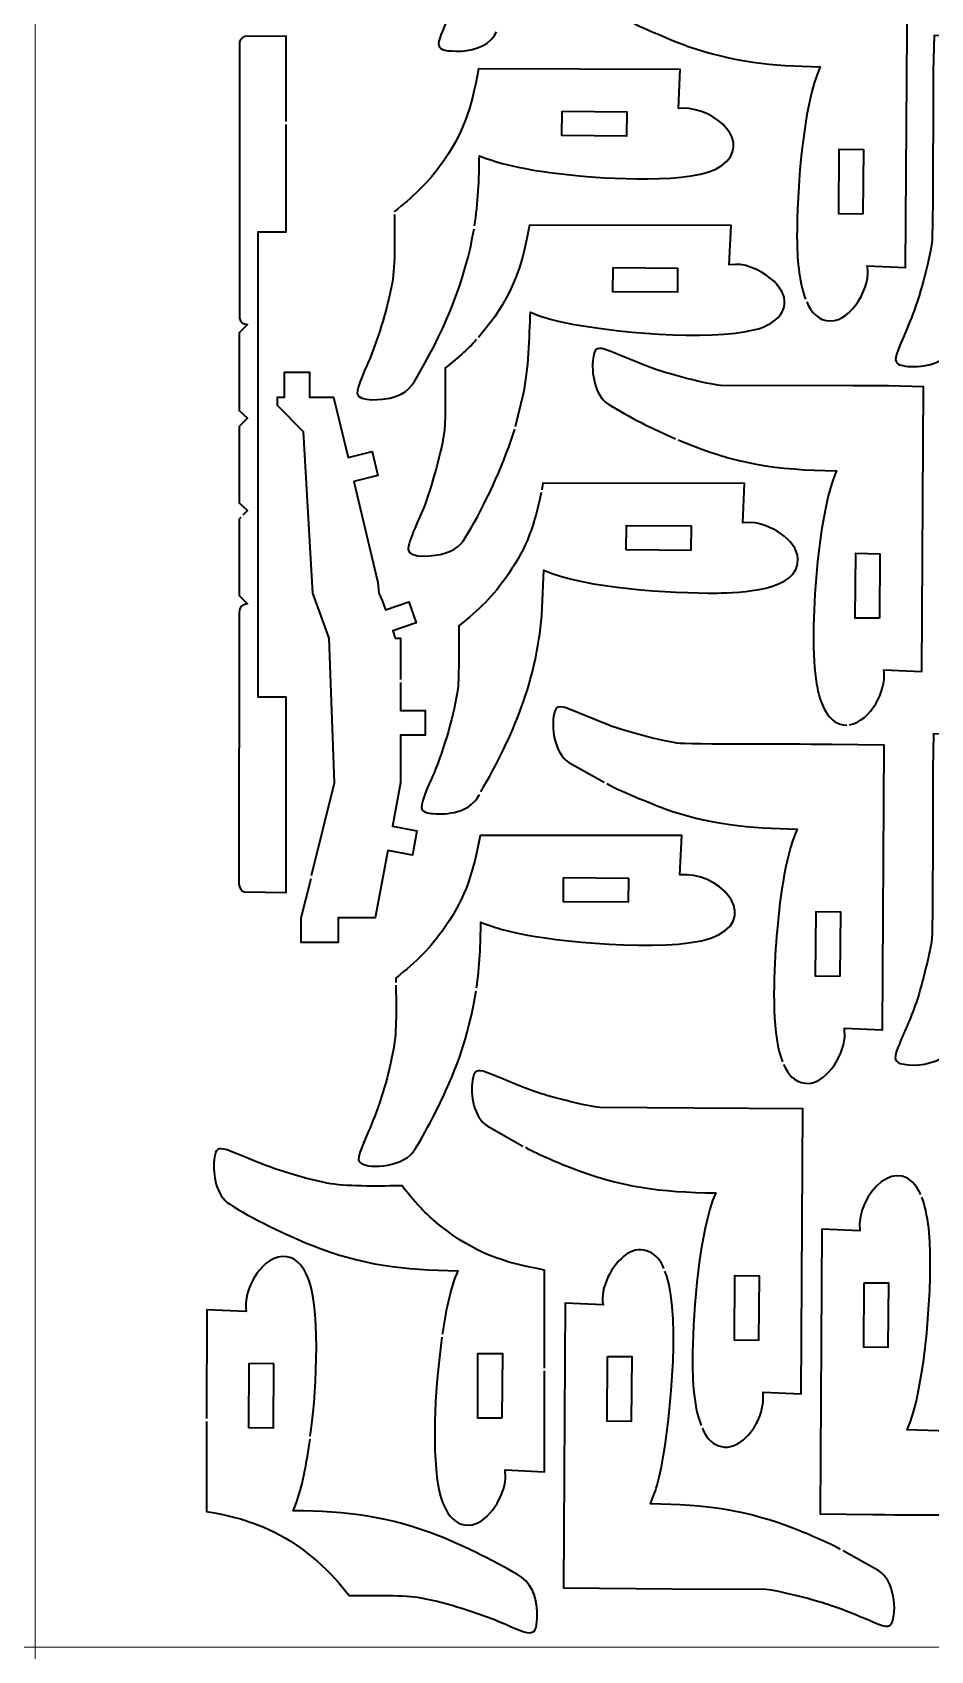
# Model space of a CAD drawing. Header units: millimetres. Extents: x -5 to 375, y 132 to 712.
# Drawn here: x 184.7 to 277.3, y 421.2 to 588 of the extents above; entities that cross this region are included whole.
import ezdxf

# ---------------------------------------------------------------- set-up
doc = ezdxf.new("R2010")
doc.units = ezdxf.units.MM
doc.header["$MEASUREMENT"] = 0
doc.layers.add('Camada 1', color=7, linetype='Continuous')

msp = doc.modelspace()

# ---------------------------------------------------------------- linework, layer by layer
at = {"layer": 'Camada 1', "color": 3, "lineweight": 20}
for points in [[(185.0124, 711.5124), (185.0124, 711.5124), (185.0124, 421.5125), (185.0124, 421.5125), (185.0124, 421.5125), (185.0124, 421.5125), (-4.9877, 421.5125), (-4.9877, 421.5125), (-4.9877, 421.5125), (-4.9877, 421.5125), (-4.9877, 711.5124), (-4.9877, 711.5124), (-4.9877, 711.5124), (-4.9877, 711.5124), (185.0124, 711.5124), (185.0124, 711.5124)], [(185.0124, 711.5124), (185.0124, 711.5124), (185.0124, 421.5125), (185.0124, 421.5125), (185.0124, 421.5125), (185.0124, 421.5125), (375.0125, 421.5125), (375.0125, 421.5125), (375.0125, 421.5125), (375.0125, 421.5125), (375.0125, 711.5124), (375.0125, 711.5124), (375.0125, 711.5124), (375.0125, 711.5124), (185.0124, 711.5124), (185.0124, 711.5124)], [(185.0124, 131.5126), (185.0124, 131.5126), (185.0124, 421.5125), (185.0124, 421.5125), (185.0124, 421.5125), (185.0124, 421.5125), (-4.9877, 421.5125), (-4.9877, 421.5125), (-4.9877, 421.5125), (-4.9877, 421.5125), (-4.9877, 131.5126), (-4.9877, 131.5126), (-4.9877, 131.5126), (-4.9877, 131.5126), (185.0124, 131.5126), (185.0124, 131.5126)], [(185.0124, 131.5126), (185.0124, 131.5126), (185.0124, 421.5125), (185.0124, 421.5125), (185.0124, 421.5125), (185.0124, 421.5125), (375.0125, 421.5125), (375.0125, 421.5125), (375.0125, 421.5125), (375.0125, 421.5125), (375.0125, 131.5126), (375.0125, 131.5126), (375.0125, 131.5126), (375.0125, 131.5126), (185.0124, 131.5126), (185.0124, 131.5126)]]:
    msp.add_open_spline(points, degree=3, knots=[0, 0, 0, 0, 0.2, 0.2, 0.2, 0.2, 0.4, 0.4, 0.4, 0.4, 0.6, 0.6, 0.6, 0.6, 1, 1, 1, 1], dxfattribs=at)
at = {"layer": 'Camada 1', "color": 5, "lineweight": 35}
for points, knots in [([(238.9375, 619.1376), (237.9795, 613.3974), (234.9754, 608.9165), (230.4374, 605.3876), (230.4374, 605.3876), (230.4374, 604.2697), (230.481, 600.0155), (230.3374, 598.9376), (230.3374, 598.9376), (229.983, 596.2775), (228.919, 592.7284), (227.8874, 590.2375), (227.8874, 590.2375), (226.4107, 586.6722), (225.7387, 586.0679), (228.3875, 586.0126), (228.3875, 586.0126), (229.7972, 585.9832), (231.519, 586.3761), (232.3375, 587.6376), (232.3375, 587.6376), (232.3375, 587.6376), (232.5625, 588.0126), (232.5625, 588.0126)], [0, 0, 0, 0, 0.14285714, 0.14285714, 0.14285714, 0.14285714, 0.28571429, 0.28571429, 0.28571429, 0.28571429, 0.42857143, 0.42857143, 0.42857143, 0.42857143, 0.57142857, 0.57142857, 0.57142857, 0.57142857, 0.71428571, 0.71428571, 0.71428571, 0.71428571, 1, 1, 1, 1]), ([(264.5125, 560.1626), (264.9825, 559.1041), (265.704, 558.2126), (266.9624, 558.2126), (266.9624, 558.2126), (269.1594, 558.2126), (271.2131, 561.8584), (270.7624, 563.8876), (270.7624, 563.8876), (270.7624, 563.8876), (274.6874, 563.7126), (274.6874, 563.7126), (274.6874, 563.7126), (274.6874, 563.7126), (274.8874, 593.0626), (274.8874, 593.0626), (274.8874, 593.0626), (274.8874, 593.0626), (271.1374, 593.1376), (271.1374, 593.1376), (271.1374, 593.1376), (271.1374, 593.1376), (253.9625, 593.2125), (253.9625, 593.2125), (253.9625, 593.2125), (252.5598, 593.3318), (248.6775, 594.3813), (247.1874, 594.8876), (247.1874, 594.8876), (245.802, 595.3583), (242.5905, 596.7868), (241.9874, 596.9376), (241.9874, 596.9376), (241.2147, 597.1308), (240.9711, 597.0071), (240.8124, 596.0125), (240.8124, 596.0125), (240.5888, 594.6114), (241.011, 592.104), (242.3624, 591.3126), (242.3624, 591.3126), (242.3624, 591.3126), (246.0124, 589.2625), (246.0124, 589.2625)], [0, 0, 0, 0, 0.08333333, 0.08333333, 0.08333333, 0.08333333, 0.16666667, 0.16666667, 0.16666667, 0.16666667, 0.25, 0.25, 0.25, 0.25, 0.33333333, 0.33333333, 0.33333333, 0.33333333, 0.41666667, 0.41666667, 0.41666667, 0.41666667, 0.5, 0.5, 0.5, 0.5, 0.58333333, 0.58333333, 0.58333333, 0.58333333, 0.66666667, 0.66666667, 0.66666667, 0.66666667, 0.75, 0.75, 0.75, 0.75, 0.83333333, 0.83333333, 0.83333333, 0.83333333, 1, 1, 1, 1]), ([(246.2874, 589.1126), (246.9691, 588.6572), (251.2146, 586.8813), (252.2125, 586.5376), (252.2125, 586.5376), (256.9909, 584.8918), (260.8362, 584.4895), (265.9125, 584.4126), (265.9125, 584.4126), (264.0734, 580.474), (263.5066, 571.25), (263.5125, 566.8125), (263.5125, 566.8125), (263.5153, 564.6899), (263.6843, 562.4464), (264.3874, 560.4376)], [0, 0, 0, 0, 0.2, 0.2, 0.2, 0.2, 0.4, 0.4, 0.4, 0.4, 0.6, 0.6, 0.6, 0.6, 1, 1, 1, 1]), ([(210.8874, 578.7626), (210.8874, 578.7626), (210.8874, 587.5626), (210.8874, 587.5626), (210.8874, 587.5626), (210.8874, 587.5626), (206.5625, 587.5126), (206.5625, 587.5126), (206.5625, 587.5126), (206.4852, 587.4887), (206.1078, 587.2163), (206.0624, 586.9376), (206.0624, 586.9376), (206.0624, 586.9376), (206.0624, 558.4875), (206.0624, 558.4875), (206.0624, 558.4875), (206.1517, 558.05), (206.4794, 557.8959), (206.8874, 557.8376), (206.8874, 557.8376), (206.8874, 557.8376), (206.0374, 556.9876), (206.0374, 556.9876), (206.0374, 556.9876), (206.0374, 556.9876), (206.0374, 548.9875), (206.0374, 548.9875), (206.0374, 548.9875), (206.0374, 548.9875), (206.8874, 548.1875), (206.8874, 548.1875), (206.8874, 548.1875), (206.8874, 548.1875), (206.0374, 547.3376), (206.0374, 547.3376), (206.0374, 547.3376), (206.0374, 547.3376), (206.0374, 539.4626), (206.0374, 539.4626), (206.0374, 539.4626), (206.0374, 539.4626), (206.8874, 538.6876), (206.8874, 538.6876), (206.8874, 538.6876), (206.8874, 538.6876), (206.4124, 538.1876), (206.4124, 538.1876)], [0, 0, 0, 0, 0.07692308, 0.07692308, 0.07692308, 0.07692308, 0.15384615, 0.15384615, 0.15384615, 0.15384615, 0.23076923, 0.23076923, 0.23076923, 0.23076923, 0.30769231, 0.30769231, 0.30769231, 0.30769231, 0.38461538, 0.38461538, 0.38461538, 0.38461538, 0.46153846, 0.46153846, 0.46153846, 0.46153846, 0.53846154, 0.53846154, 0.53846154, 0.53846154, 0.61538462, 0.61538462, 0.61538462, 0.61538462, 0.69230769, 0.69230769, 0.69230769, 0.69230769, 0.76923077, 0.76923077, 0.76923077, 0.76923077, 0.84615385, 0.84615385, 0.84615385, 0.84615385, 1, 1, 1, 1]), ([(312.4624, 579.9876), (312.0446, 582.0748), (309.2031, 583.7792), (306.8125, 583.5125), (306.8125, 583.5125), (306.8125, 583.5125), (306.9875, 587.4376), (306.9875, 587.4376), (306.9875, 587.4376), (306.9875, 587.4376), (277.6375, 587.6126), (277.6375, 587.6126), (277.6375, 587.6126), (277.6375, 587.6126), (277.5374, 583.9876), (277.5374, 583.9876), (277.5374, 583.9876), (277.5374, 580.8734), (277.544, 567.1852), (277.4125, 566.2375), (277.4125, 566.2375), (277.1397, 564.2716), (276.0868, 560.5104), (275.3124, 558.5376), (275.3124, 558.5376), (275.0717, 557.9244), (273.7678, 555.0377), (273.6874, 554.4376), (273.6874, 554.4376), (273.5938, 553.739), (274.0638, 553.6585), (274.6874, 553.5626), (274.6874, 553.5626), (276.169, 553.3347), (278.522, 553.7202), (279.3875, 555.0876), (279.3875, 555.0876), (280.7845, 557.2948), (281.9358, 559.651), (282.9875, 562.0376)], [0, 0, 0, 0, 0.09090909, 0.09090909, 0.09090909, 0.09090909, 0.18181818, 0.18181818, 0.18181818, 0.18181818, 0.27272727, 0.27272727, 0.27272727, 0.27272727, 0.36363636, 0.36363636, 0.36363636, 0.36363636, 0.45454545, 0.45454545, 0.45454545, 0.45454545, 0.54545455, 0.54545455, 0.54545455, 0.54545455, 0.63636364, 0.63636364, 0.63636364, 0.63636364, 0.72727273, 0.72727273, 0.72727273, 0.72727273, 0.81818182, 0.81818182, 0.81818182, 0.81818182, 1, 1, 1, 1]), ([(230.2874, 568.0125), (230.6672, 570.2918), (230.7514, 572.9011), (230.7875, 575.2126), (230.7875, 575.2126), (233.8653, 574.0154), (237.1861, 573.5749), (240.4625, 573.2376), (240.4625, 573.2376), (243.4805, 572.9269), (252.9423, 572.181), (255.7625, 574.2126), (255.7625, 574.2126), (258.9859, 576.5346), (255.2068, 580.1375), (251.7374, 580.1375), (251.7374, 580.1375), (251.7374, 580.1375), (251.3124, 580.0876), (251.3124, 580.0876), (251.3124, 580.0876), (251.3124, 580.0876), (251.4874, 584.1376), (251.4874, 584.1376), (251.4874, 584.1376), (251.4874, 584.1376), (230.7124, 584.1876), (230.7124, 584.1876), (230.7124, 584.1876), (229.9172, 580.0669), (229.2235, 577.6221), (226.6874, 574.1376), (226.6874, 574.1376), (225.2595, 572.1757), (223.8853, 570.98), (222.0375, 569.4876), (222.0375, 569.4876), (222.0375, 569.4876), (222.0375, 569.4626), (222.0375, 569.4626)], [0, 0, 0, 0, 0.09090909, 0.09090909, 0.09090909, 0.09090909, 0.18181818, 0.18181818, 0.18181818, 0.18181818, 0.27272727, 0.27272727, 0.27272727, 0.27272727, 0.36363636, 0.36363636, 0.36363636, 0.36363636, 0.45454545, 0.45454545, 0.45454545, 0.45454545, 0.54545455, 0.54545455, 0.54545455, 0.54545455, 0.63636364, 0.63636364, 0.63636364, 0.63636364, 0.72727273, 0.72727273, 0.72727273, 0.72727273, 0.81818182, 0.81818182, 0.81818182, 0.81818182, 1, 1, 1, 1]), ([(206.2124, 537.9626), (206.2124, 537.9626), (206.0374, 537.7626), (206.0374, 537.7626), (206.0374, 537.7626), (206.0374, 537.7626), (206.0374, 529.9126), (206.0374, 529.9126), (206.0374, 529.9126), (206.0374, 529.9126), (206.8874, 529.0376), (206.8874, 529.0376), (206.8874, 529.0376), (206.3478, 528.9605), (206.073, 528.7553), (206.0374, 528.1876), (206.0374, 528.1876), (206.0374, 528.1876), (206.0124, 500.1626), (206.0124, 500.1626), (206.0124, 500.1626), (206.0393, 499.89), (206.249, 499.4324), (206.5375, 499.3626), (206.5375, 499.3626), (206.5375, 499.3626), (210.8874, 499.3126), (210.8874, 499.3126), (210.8874, 499.3126), (210.8874, 499.3126), (210.8874, 519.4376), (210.8874, 519.4376), (210.8874, 519.4376), (210.8874, 519.4376), (207.9874, 519.4376), (207.9874, 519.4376), (207.9874, 519.4376), (207.9874, 519.4376), (207.9874, 567.3876), (207.9874, 567.3876), (207.9874, 567.3876), (207.9874, 567.3876), (210.8874, 567.3876), (210.8874, 567.3876), (210.8874, 567.3876), (210.8874, 567.3876), (210.8874, 578.4626), (210.8874, 578.4626)], [0, 0, 0, 0, 0.07692308, 0.07692308, 0.07692308, 0.07692308, 0.15384615, 0.15384615, 0.15384615, 0.15384615, 0.23076923, 0.23076923, 0.23076923, 0.23076923, 0.30769231, 0.30769231, 0.30769231, 0.30769231, 0.38461538, 0.38461538, 0.38461538, 0.38461538, 0.46153846, 0.46153846, 0.46153846, 0.46153846, 0.53846154, 0.53846154, 0.53846154, 0.53846154, 0.61538462, 0.61538462, 0.61538462, 0.61538462, 0.69230769, 0.69230769, 0.69230769, 0.69230769, 0.76923077, 0.76923077, 0.76923077, 0.76923077, 0.84615385, 0.84615385, 0.84615385, 0.84615385, 1, 1, 1, 1]), ([(222.0375, 569.1626), (222.0375, 567.1135), (222.1576, 564.1046), (221.7874, 562.1126), (221.7874, 562.1126), (221.3154, 559.5729), (220.4771, 556.7014), (219.4875, 554.3125), (219.4875, 554.3125), (219.2605, 553.7646), (218.1146, 551.3279), (218.1874, 550.7375), (218.1874, 550.7375), (218.3042, 549.79), (220.9708, 550.1144), (221.5874, 550.2626), (221.5874, 550.2626), (223.4127, 550.7014), (223.8107, 551.456), (224.6874, 552.9876), (224.6874, 552.9876), (227.345, 557.6304), (229.3573, 562.4318), (230.2374, 567.7126)], [0, 0, 0, 0, 0.14285714, 0.14285714, 0.14285714, 0.14285714, 0.28571429, 0.28571429, 0.28571429, 0.28571429, 0.42857143, 0.42857143, 0.42857143, 0.42857143, 0.57142857, 0.57142857, 0.57142857, 0.57142857, 0.71428571, 0.71428571, 0.71428571, 0.71428571, 1, 1, 1, 1]), ([(234.5125, 547.3376), (234.5125, 547.3376), (235.3375, 550.7375), (235.3375, 550.7375), (235.3375, 550.7375), (235.8487, 553.1234), (235.9591, 556.5664), (236.0374, 559.1126), (236.0374, 559.1126), (237.2517, 558.6126), (238.0898, 558.3715), (239.3874, 558.0875), (239.3874, 558.0875), (244.2315, 557.0273), (254.3876, 556.0833), (259.2124, 557.3125), (259.2124, 557.3125), (260.9038, 557.7434), (262.841, 559.0115), (262.0624, 561.0126), (262.0624, 561.0126), (261.9064, 561.4135), (261.4681, 561.9258), (261.1874, 562.2625), (261.1874, 562.2625), (260.2131, 563.1489), (258.5631, 564.0911), (257.1625, 564.0375), (257.1625, 564.0375), (257.1625, 564.0375), (256.5375, 563.9876), (256.5375, 563.9876), (256.5375, 563.9876), (256.5375, 563.9876), (256.7375, 568.0375), (256.7375, 568.0375), (256.7375, 568.0375), (256.7375, 568.0375), (235.9625, 568.0626), (235.9625, 568.0626), (235.9625, 568.0626), (235.2263, 564.3161), (234.5844, 561.8704), (232.3625, 558.6376), (232.3625, 558.6376), (232.3625, 558.6376), (230.6874, 556.5125), (230.6874, 556.5125)], [0, 0, 0, 0, 0.07692308, 0.07692308, 0.07692308, 0.07692308, 0.15384615, 0.15384615, 0.15384615, 0.15384615, 0.23076923, 0.23076923, 0.23076923, 0.23076923, 0.30769231, 0.30769231, 0.30769231, 0.30769231, 0.38461538, 0.38461538, 0.38461538, 0.38461538, 0.46153846, 0.46153846, 0.46153846, 0.46153846, 0.53846154, 0.53846154, 0.53846154, 0.53846154, 0.61538462, 0.61538462, 0.61538462, 0.61538462, 0.69230769, 0.69230769, 0.69230769, 0.69230769, 0.76923077, 0.76923077, 0.76923077, 0.76923077, 0.84615385, 0.84615385, 0.84615385, 0.84615385, 1, 1, 1, 1]), ([(230.4874, 556.2876), (229.6412, 555.2998), (228.2953, 554.166), (227.2624, 553.3626), (227.2624, 553.3626), (227.2624, 552.3293), (227.2959, 547.9165), (227.1875, 546.9126), (227.1875, 546.9126), (226.988, 545.0661), (225.7765, 540.8463), (225.0874, 539.0626), (225.0874, 539.0626), (224.7881, 538.2879), (223.3565, 535.2959), (223.4375, 534.6376), (223.4375, 534.6376), (223.5592, 533.6493), (226.3519, 533.9858), (227.1374, 534.2376), (227.1374, 534.2376), (228.7848, 534.7656), (229.0622, 535.3822), (229.9374, 536.8876), (229.9374, 536.8876), (231.6295, 539.7981), (233.4659, 543.8568), (234.4374, 547.0626)], [0, 0, 0, 0, 0.125, 0.125, 0.125, 0.125, 0.25, 0.25, 0.25, 0.25, 0.375, 0.375, 0.375, 0.375, 0.5, 0.5, 0.5, 0.5, 0.625, 0.625, 0.625, 0.625, 0.75, 0.75, 0.75, 0.75, 1, 1, 1, 1]), ([(268.9374, 516.5876), (271.1541, 517.0306), (272.7006, 520.0901), (272.4874, 522.0126), (272.4874, 522.0126), (272.4874, 522.0126), (272.4625, 522.2376), (272.4625, 522.2376), (272.4625, 522.2376), (272.4625, 522.2376), (276.3875, 522.0626), (276.3875, 522.0626), (276.3875, 522.0626), (276.3875, 522.0626), (276.5624, 551.4126), (276.5624, 551.4126), (276.5624, 551.4126), (276.5624, 551.4126), (272.9374, 551.5126), (272.9374, 551.5126), (272.9374, 551.5126), (272.9374, 551.5126), (269.3124, 551.5126), (269.3124, 551.5126), (269.3124, 551.5126), (269.3124, 551.5126), (255.6374, 551.5625), (255.6374, 551.5625), (255.6374, 551.5625), (254.241, 551.6875), (250.3425, 552.7348), (248.8625, 553.2376), (248.8625, 553.2376), (247.7053, 553.6308), (243.9852, 555.2826), (243.3874, 555.3626), (243.3874, 555.3626), (242.6957, 555.4552), (242.6108, 554.9987), (242.5125, 554.3626), (242.5125, 554.3626), (242.2886, 552.9138), (242.6688, 550.5201), (244.0375, 549.6626), (244.0375, 549.6626), (246.2522, 548.2752), (248.5993, 547.1149), (250.9875, 546.0626)], [0, 0, 0, 0, 0.07692308, 0.07692308, 0.07692308, 0.07692308, 0.15384615, 0.15384615, 0.15384615, 0.15384615, 0.23076923, 0.23076923, 0.23076923, 0.23076923, 0.30769231, 0.30769231, 0.30769231, 0.30769231, 0.38461538, 0.38461538, 0.38461538, 0.38461538, 0.46153846, 0.46153846, 0.46153846, 0.46153846, 0.53846154, 0.53846154, 0.53846154, 0.53846154, 0.61538462, 0.61538462, 0.61538462, 0.61538462, 0.69230769, 0.69230769, 0.69230769, 0.69230769, 0.76923077, 0.76923077, 0.76923077, 0.76923077, 0.84615385, 0.84615385, 0.84615385, 0.84615385, 1, 1, 1, 1]), ([(213.4875, 501.0376), (213.4875, 501.0376), (215.8625, 510.5876), (215.8625, 510.5876), (215.8625, 510.5876), (215.8625, 510.5876), (215.3125, 525.5126), (215.3125, 525.5126), (215.3125, 525.5126), (215.3125, 525.5126), (213.6124, 530.1626), (213.6124, 530.1626), (213.6124, 530.1626), (213.6124, 530.1626), (212.6624, 546.7876), (212.6624, 546.7876), (212.6624, 546.7876), (212.6624, 546.7876), (209.9874, 549.4876), (209.9874, 549.4876), (209.9874, 549.4876), (209.9874, 549.4876), (209.9874, 550.3376), (209.9874, 550.3376), (209.9874, 550.3376), (209.9874, 550.3376), (210.7125, 550.3376), (210.7125, 550.3376), (210.7125, 550.3376), (210.7125, 550.3376), (210.7125, 552.9126), (210.7125, 552.9126), (210.7125, 552.9126), (210.7125, 552.9126), (213.2875, 552.9126), (213.2875, 552.9126), (213.2875, 552.9126), (213.2875, 552.9126), (213.2875, 550.3376), (213.2875, 550.3376), (213.2875, 550.3376), (213.2875, 550.3376), (215.7624, 550.3376), (215.7624, 550.3376), (215.7624, 550.3376), (215.7624, 550.3376), (217.2625, 544.1376), (217.2625, 544.1376), (217.2625, 544.1376), (217.2625, 544.1376), (219.7374, 544.7376), (219.7374, 544.7376), (219.7374, 544.7376), (219.7374, 544.7376), (220.3374, 542.2626), (220.3374, 542.2626), (220.3374, 542.2626), (220.3374, 542.2626), (217.8625, 541.6626), (217.8625, 541.6626), (217.8625, 541.6626), (217.8625, 541.6626), (220.3374, 531.2626), (220.3374, 531.2626), (220.3374, 531.2626), (220.3374, 531.2626), (220.4124, 530.1626), (220.4124, 530.1626), (220.4124, 530.1626), (220.4124, 530.1626), (220.7624, 529.4126), (220.7624, 529.4126), (220.7624, 529.4126), (220.7624, 529.4126), (221.1124, 528.4376), (221.1124, 528.4376), (221.1124, 528.4376), (221.1124, 528.4376), (223.5124, 529.2626), (223.5124, 529.2626), (223.5124, 529.2626), (223.5124, 529.2626), (224.2624, 527.0876), (224.2624, 527.0876), (224.2624, 527.0876), (224.2624, 527.0876), (221.8625, 526.2626), (221.8625, 526.2626), (221.8625, 526.2626), (221.8625, 526.2626), (222.1124, 525.5126), (222.1124, 525.5126), (222.1124, 525.5126), (222.1124, 525.5126), (222.6625, 525.5126), (222.6625, 525.5126), (222.6625, 525.5126), (222.6625, 525.5126), (222.6625, 521.2376), (222.6625, 521.2376)], [0, 0, 0, 0, 0.03846154, 0.03846154, 0.03846154, 0.03846154, 0.07692308, 0.07692308, 0.07692308, 0.07692308, 0.11538462, 0.11538462, 0.11538462, 0.11538462, 0.15384615, 0.15384615, 0.15384615, 0.15384615, 0.19230769, 0.19230769, 0.19230769, 0.19230769, 0.23076923, 0.23076923, 0.23076923, 0.23076923, 0.26923077, 0.26923077, 0.26923077, 0.26923077, 0.30769231, 0.30769231, 0.30769231, 0.30769231, 0.34615385, 0.34615385, 0.34615385, 0.34615385, 0.38461538, 0.38461538, 0.38461538, 0.38461538, 0.42307692, 0.42307692, 0.42307692, 0.42307692, 0.46153846, 0.46153846, 0.46153846, 0.46153846, 0.5, 0.5, 0.5, 0.5, 0.53846154, 0.53846154, 0.53846154, 0.53846154, 0.57692308, 0.57692308, 0.57692308, 0.57692308, 0.61538462, 0.61538462, 0.61538462, 0.61538462, 0.65384615, 0.65384615, 0.65384615, 0.65384615, 0.69230769, 0.69230769, 0.69230769, 0.69230769, 0.73076923, 0.73076923, 0.73076923, 0.73076923, 0.76923077, 0.76923077, 0.76923077, 0.76923077, 0.80769231, 0.80769231, 0.80769231, 0.80769231, 0.84615385, 0.84615385, 0.84615385, 0.84615385, 0.88461538, 0.88461538, 0.88461538, 0.88461538, 0.92307692, 0.92307692, 0.92307692, 0.92307692, 1, 1, 1, 1]), ([(251.2624, 545.9376), (257.251, 543.4423), (261.2673, 542.8598), (267.5874, 542.7626), (267.5874, 542.7626), (265.6024, 538.5091), (264.6141, 525.1233), (265.6124, 520.3626), (265.6124, 520.3626), (265.9385, 518.8076), (266.7008, 516.5626), (268.6375, 516.5626)], [0, 0, 0, 0, 0.25, 0.25, 0.25, 0.25, 0.5, 0.5, 0.5, 0.5, 1, 1, 1, 1]), ([(237.1624, 540.5126), (236.3984, 537.0748), (235.7837, 535.0394), (233.7375, 532.0626), (233.7375, 532.0626), (232.1408, 529.7397), (230.807, 528.5198), (228.6624, 526.7876), (228.6624, 526.7876), (228.6624, 525.6397), (228.7079, 521.4482), (228.5625, 520.3376), (228.5625, 520.3376), (228.2269, 517.7746), (227.1194, 514.0345), (226.1124, 511.6376), (226.1124, 511.6376), (225.8905, 511.1093), (224.742, 508.635), (224.8125, 508.0626), (224.8125, 508.0626), (224.8779, 507.5317), (225.5233, 507.4763), (225.9875, 507.4376), (225.9875, 507.4376), (227.5853, 507.3045), (229.6054, 507.5625), (230.5625, 509.0376), (230.5625, 509.0376), (230.5625, 509.0376), (230.7875, 509.4126), (230.7875, 509.4126)], [0, 0, 0, 0, 0.11111111, 0.11111111, 0.11111111, 0.11111111, 0.22222222, 0.22222222, 0.22222222, 0.22222222, 0.33333333, 0.33333333, 0.33333333, 0.33333333, 0.44444444, 0.44444444, 0.44444444, 0.44444444, 0.55555556, 0.55555556, 0.55555556, 0.55555556, 0.66666667, 0.66666667, 0.66666667, 0.66666667, 0.77777778, 0.77777778, 0.77777778, 0.77777778, 1, 1, 1, 1]), ([(230.9375, 509.6626), (234.3189, 515.5252), (236.6484, 521.0942), (237.2124, 527.8376), (237.2124, 527.8376), (237.2124, 527.8376), (237.4124, 532.5376), (237.4124, 532.5376), (237.4124, 532.5376), (241.8365, 530.602), (250.4266, 530.1626), (255.3124, 530.1626), (255.3124, 530.1626), (257.3757, 530.2155), (263.8246, 530.3043), (263.6124, 533.7126), (263.6124, 533.7126), (263.4889, 535.6966), (260.5849, 537.3446), (258.8124, 537.4376), (258.8124, 537.4376), (258.8124, 537.4376), (257.9375, 537.4126), (257.9375, 537.4126), (257.9375, 537.4126), (257.9375, 537.4126), (258.1124, 541.4626), (258.1124, 541.4626), (258.1124, 541.4626), (258.1124, 541.4626), (237.3375, 541.4876), (237.3375, 541.4876), (237.3375, 541.4876), (237.3375, 541.4876), (237.2124, 540.8126), (237.2124, 540.8126)], [0, 0, 0, 0, 0.1, 0.1, 0.1, 0.1, 0.2, 0.2, 0.2, 0.2, 0.3, 0.3, 0.3, 0.3, 0.4, 0.4, 0.4, 0.4, 0.5, 0.5, 0.5, 0.5, 0.6, 0.6, 0.6, 0.6, 0.7, 0.7, 0.7, 0.7, 0.8, 0.8, 0.8, 0.8, 1, 1, 1, 1]), ([(222.6625, 520.9376), (222.6625, 520.9376), (222.6625, 518.0626), (222.6625, 518.0626), (222.6625, 518.0626), (222.6625, 518.0626), (225.2125, 518.0626), (225.2125, 518.0626), (225.2125, 518.0626), (225.2125, 518.0626), (225.2125, 515.5126), (225.2125, 515.5126), (225.2125, 515.5126), (225.2125, 515.5126), (222.6625, 515.5126), (222.6625, 515.5126), (222.6625, 515.5126), (222.6625, 515.5126), (222.6625, 510.5876), (222.6625, 510.5876), (222.6625, 510.5876), (222.6625, 510.5876), (221.8375, 506.1376), (221.8375, 506.1376), (221.8375, 506.1376), (221.8375, 506.1376), (224.3374, 505.6626), (224.3374, 505.6626), (224.3374, 505.6626), (224.3374, 505.6626), (223.8874, 503.1626), (223.8874, 503.1626), (223.8874, 503.1626), (223.8874, 503.1626), (221.3624, 503.6376), (221.3624, 503.6376), (221.3624, 503.6376), (221.3624, 503.6376), (220.0625, 496.6876), (220.0625, 496.6876), (220.0625, 496.6876), (220.0625, 496.6876), (216.2374, 496.6876), (216.2374, 496.6876), (216.2374, 496.6876), (216.2374, 496.6876), (216.2374, 494.1376), (216.2374, 494.1376), (216.2374, 494.1376), (216.2374, 494.1376), (212.4124, 494.1376), (212.4124, 494.1376), (212.4124, 494.1376), (212.4124, 494.1376), (212.4124, 496.6876), (212.4124, 496.6876), (212.4124, 496.6876), (212.4124, 496.6876), (213.4374, 500.7376), (213.4374, 500.7376)], [0, 0, 0, 0, 0.0625, 0.0625, 0.0625, 0.0625, 0.125, 0.125, 0.125, 0.125, 0.1875, 0.1875, 0.1875, 0.1875, 0.25, 0.25, 0.25, 0.25, 0.3125, 0.3125, 0.3125, 0.3125, 0.375, 0.375, 0.375, 0.375, 0.4375, 0.4375, 0.4375, 0.4375, 0.5, 0.5, 0.5, 0.5, 0.5625, 0.5625, 0.5625, 0.5625, 0.625, 0.625, 0.625, 0.625, 0.6875, 0.6875, 0.6875, 0.6875, 0.75, 0.75, 0.75, 0.75, 0.8125, 0.8125, 0.8125, 0.8125, 0.875, 0.875, 0.875, 0.875, 1, 1, 1, 1]), ([(262.1375, 481.5626), (262.6302, 480.5762), (263.1765, 479.7738), (264.3874, 479.6376), (264.3874, 479.6376), (266.3745, 479.414), (268.2865, 482.365), (268.4374, 484.3876), (268.4374, 484.3876), (268.4374, 484.3876), (268.4124, 485.3126), (268.4124, 485.3126), (268.4124, 485.3126), (268.4124, 485.3126), (272.3124, 485.1376), (272.3124, 485.1376), (272.3124, 485.1376), (272.3124, 485.1376), (272.5124, 514.4876), (272.5124, 514.4876), (272.5124, 514.4876), (272.5124, 514.4876), (267.0875, 514.5626), (267.0875, 514.5626), (267.0875, 514.5626), (265.0597, 514.5815), (251.9468, 514.5586), (251.1374, 514.6876), (251.1374, 514.6876), (249.5332, 514.9432), (245.747, 515.913), (244.1124, 516.5376), (244.1124, 516.5376), (244.1124, 516.5376), (239.6124, 518.3626), (239.6124, 518.3626), (239.6124, 518.3626), (238.7983, 518.5648), (238.5829, 518.349), (238.4374, 517.4376), (238.4374, 517.4376), (238.1965, 515.9288), (238.6307, 513.6021), (239.9874, 512.7126), (239.9874, 512.7126), (239.9874, 512.7126), (243.6375, 510.6626), (243.6375, 510.6626)], [0, 0, 0, 0, 0.07692308, 0.07692308, 0.07692308, 0.07692308, 0.15384615, 0.15384615, 0.15384615, 0.15384615, 0.23076923, 0.23076923, 0.23076923, 0.23076923, 0.30769231, 0.30769231, 0.30769231, 0.30769231, 0.38461538, 0.38461538, 0.38461538, 0.38461538, 0.46153846, 0.46153846, 0.46153846, 0.46153846, 0.53846154, 0.53846154, 0.53846154, 0.53846154, 0.61538462, 0.61538462, 0.61538462, 0.61538462, 0.69230769, 0.69230769, 0.69230769, 0.69230769, 0.76923077, 0.76923077, 0.76923077, 0.76923077, 0.84615385, 0.84615385, 0.84615385, 0.84615385, 1, 1, 1, 1]), ([(312.4124, 508.0126), (312.4124, 508.9309), (311.2379, 510.0435), (310.5625, 510.4876), (310.5625, 510.4876), (309.3728, 511.2699), (308.1847, 511.6956), (306.7625, 511.5376), (306.7625, 511.5376), (306.7625, 511.5376), (306.9625, 515.4626), (306.9625, 515.4626), (306.9625, 515.4626), (306.9625, 515.4626), (277.5875, 515.6376), (277.5875, 515.6376), (277.5875, 515.6376), (277.5875, 515.6376), (277.5124, 512.0126), (277.5124, 512.0126), (277.5124, 512.0126), (277.5124, 508.9662), (277.5171, 495.0758), (277.3875, 494.2626), (277.3875, 494.2626), (277.1731, 492.9179), (276.266, 489.3456), (275.7875, 487.9376), (275.7875, 487.9376), (275.183, 486.1587), (274.5292, 484.9052), (273.9124, 483.3126), (273.9124, 483.3126), (273.3762, 481.9281), (273.5826, 481.6846), (274.9875, 481.5376), (274.9875, 481.5376), (276.2734, 481.4031), (278.3706, 481.8022), (279.2374, 482.9626), (279.2374, 482.9626), (280.3733, 484.4832), (282.1616, 488.2454), (282.9625, 490.0626)], [0, 0, 0, 0, 0.08333333, 0.08333333, 0.08333333, 0.08333333, 0.16666667, 0.16666667, 0.16666667, 0.16666667, 0.25, 0.25, 0.25, 0.25, 0.33333333, 0.33333333, 0.33333333, 0.33333333, 0.41666667, 0.41666667, 0.41666667, 0.41666667, 0.5, 0.5, 0.5, 0.5, 0.58333333, 0.58333333, 0.58333333, 0.58333333, 0.66666667, 0.66666667, 0.66666667, 0.66666667, 0.75, 0.75, 0.75, 0.75, 0.83333333, 0.83333333, 0.83333333, 0.83333333, 1, 1, 1, 1]), ([(243.9124, 510.5376), (244.7322, 509.9911), (248.7164, 508.3721), (249.8375, 507.9626), (249.8375, 507.9626), (254.3907, 506.2994), (258.7018, 505.9109), (263.5375, 505.8376), (263.5375, 505.8376), (262.1681, 502.7094), (261.7092, 498.1716), (261.4124, 494.7876), (261.4124, 494.7876), (261.1317, 491.5865), (260.8818, 486.0322), (261.6874, 482.8876), (261.6874, 482.8876), (261.6874, 482.8876), (262.0124, 481.8376), (262.0124, 481.8376)], [0, 0, 0, 0, 0.16666667, 0.16666667, 0.16666667, 0.16666667, 0.33333333, 0.33333333, 0.33333333, 0.33333333, 0.5, 0.5, 0.5, 0.5, 0.66666667, 0.66666667, 0.66666667, 0.66666667, 1, 1, 1, 1]), ([(230.4874, 489.4626), (230.8327, 491.5321), (230.9049, 494.1283), (230.9375, 496.2376), (230.9375, 496.2376), (232.6857, 495.5577), (233.8467, 495.2639), (235.7375, 494.9126), (235.7375, 494.9126), (239.6998, 494.1764), (251.6524, 492.9498), (255.4374, 494.9376), (255.4374, 494.9376), (259.5941, 497.1206), (255.2789, 501.5395), (251.4375, 501.1126), (251.4375, 501.1126), (251.4375, 501.1126), (251.6375, 505.1626), (251.6375, 505.1626), (251.6375, 505.1626), (251.6375, 505.1626), (230.8624, 505.1876), (230.8624, 505.1876), (230.8624, 505.1876), (230.1154, 501.3833), (229.5171, 499.0435), (227.2624, 495.7626), (227.2624, 495.7626), (225.7089, 493.5021), (224.2903, 492.1858), (222.1874, 490.4876), (222.1874, 490.4876), (222.1874, 490.4876), (222.1874, 490.0376), (222.1874, 490.0376)], [0, 0, 0, 0, 0.1, 0.1, 0.1, 0.1, 0.2, 0.2, 0.2, 0.2, 0.3, 0.3, 0.3, 0.3, 0.4, 0.4, 0.4, 0.4, 0.5, 0.5, 0.5, 0.5, 0.6, 0.6, 0.6, 0.6, 0.7, 0.7, 0.7, 0.7, 0.8, 0.8, 0.8, 0.8, 1, 1, 1, 1]), ([(222.1874, 489.7376), (222.1874, 487.6908), (222.2997, 485.1145), (221.9374, 483.1376), (221.9374, 483.1376), (221.4782, 480.632), (220.6251, 477.6882), (219.6375, 475.3376), (219.6375, 475.3376), (219.4154, 474.8088), (218.2666, 472.3374), (218.3374, 471.7626), (218.3374, 471.7626), (218.458, 470.7835), (222.1173, 470.7818), (223.6874, 472.2626), (223.6874, 472.2626), (224.4727, 473.0032), (226.5041, 477.1028), (227.0374, 478.2376), (227.0374, 478.2376), (228.8566, 482.1082), (229.7441, 485.0283), (230.4624, 489.1626)], [0, 0, 0, 0, 0.14285714, 0.14285714, 0.14285714, 0.14285714, 0.28571429, 0.28571429, 0.28571429, 0.28571429, 0.42857143, 0.42857143, 0.42857143, 0.42857143, 0.57142857, 0.57142857, 0.57142857, 0.57142857, 0.71428571, 0.71428571, 0.71428571, 0.71428571, 1, 1, 1, 1]), ([(253.7625, 444.0876), (254.3409, 442.35), (256.2344, 441.384), (257.9875, 442.8876), (257.9875, 442.8876), (259.3442, 444.0513), (260.2171, 445.9699), (260.0124, 447.8126), (260.0124, 447.8126), (260.0124, 447.8126), (263.9375, 447.6376), (263.9375, 447.6376), (263.9375, 447.6376), (263.9375, 447.6376), (264.1125, 476.9876), (264.1125, 476.9876), (264.1125, 476.9876), (264.1125, 476.9876), (252.9374, 477.0876), (252.9374, 477.0876), (252.9374, 477.0876), (252.9374, 477.0876), (243.2124, 477.1376), (243.2124, 477.1376), (243.2124, 477.1376), (242.0389, 477.2378), (238.4194, 478.1637), (237.1874, 478.5626), (237.1874, 478.5626), (234.9136, 479.2988), (233.5338, 480.0277), (231.5124, 480.7626), (231.5124, 480.7626), (230.5197, 481.1235), (230.2225, 480.973), (230.0624, 479.9376), (230.0624, 479.9376), (229.8335, 478.4573), (230.2292, 476.1024), (231.5875, 475.2376), (231.5875, 475.2376), (231.5875, 475.2376), (235.2624, 473.1626), (235.2624, 473.1626)], [0, 0, 0, 0, 0.08333333, 0.08333333, 0.08333333, 0.08333333, 0.16666667, 0.16666667, 0.16666667, 0.16666667, 0.25, 0.25, 0.25, 0.25, 0.33333333, 0.33333333, 0.33333333, 0.33333333, 0.41666667, 0.41666667, 0.41666667, 0.41666667, 0.5, 0.5, 0.5, 0.5, 0.58333333, 0.58333333, 0.58333333, 0.58333333, 0.66666667, 0.66666667, 0.66666667, 0.66666667, 0.75, 0.75, 0.75, 0.75, 0.83333333, 0.83333333, 0.83333333, 0.83333333, 1, 1, 1, 1]), ([(237.5125, 450.2876), (237.5125, 450.2876), (237.5125, 460.3876), (237.5125, 460.3876), (237.5125, 460.3876), (233.2505, 461.1353), (230.2649, 462.178), (226.8125, 464.9126), (226.8125, 464.9126), (225.2385, 466.1593), (224.0393, 467.4849), (222.8125, 469.0626), (222.8125, 469.0626), (220.8432, 469.0626), (217.4376, 468.9532), (215.4625, 469.2876), (215.4625, 469.2876), (213.3633, 469.643), (210.5244, 470.5152), (208.5125, 471.2626), (208.5125, 471.2626), (208.1865, 471.3949), (205.0205, 472.7518), (204.4624, 472.8626), (204.4624, 472.8626), (203.6639, 473.0211), (203.5522, 472.5937), (203.4624, 471.7376), (203.4624, 471.7376), (203.2988, 470.1781), (203.6413, 468.0855), (205.0624, 467.1626), (205.0624, 467.1626), (207.1587, 465.8012), (211.151, 463.8656), (213.5125, 462.9376), (213.5125, 462.9376), (218.7652, 460.8734), (222.9085, 460.3996), (228.5625, 460.3126), (228.5625, 460.3126), (227.7403, 458.4626), (227.2423, 455.7144), (226.9624, 453.7626)], [0, 0, 0, 0, 0.08333333, 0.08333333, 0.08333333, 0.08333333, 0.16666667, 0.16666667, 0.16666667, 0.16666667, 0.25, 0.25, 0.25, 0.25, 0.33333333, 0.33333333, 0.33333333, 0.33333333, 0.41666667, 0.41666667, 0.41666667, 0.41666667, 0.5, 0.5, 0.5, 0.5, 0.58333333, 0.58333333, 0.58333333, 0.58333333, 0.66666667, 0.66666667, 0.66666667, 0.66666667, 0.75, 0.75, 0.75, 0.75, 0.83333333, 0.83333333, 0.83333333, 0.83333333, 1, 1, 1, 1]), ([(235.5375, 473.0376), (236.0949, 472.6655), (239.233, 471.3189), (240.0124, 471.0126), (240.0124, 471.0126), (245.3302, 468.9228), (249.3965, 468.4259), (255.1374, 468.3376), (255.1374, 468.3376), (253.3913, 464.3442), (252.8506, 456.2939), (252.7625, 451.8876), (252.7625, 451.8876), (252.7174, 449.632), (252.7873, 446.4879), (253.6374, 444.3626)], [0, 0, 0, 0, 0.2, 0.2, 0.2, 0.2, 0.4, 0.4, 0.4, 0.4, 0.6, 0.6, 0.6, 0.6, 1, 1, 1, 1]), ([(276.2624, 468.1626), (274.2216, 472.7541), (269.5585, 468.2973), (269.9874, 464.4376), (269.9874, 464.4376), (269.9874, 464.4376), (266.0625, 464.6126), (266.0625, 464.6126), (266.0625, 464.6126), (266.0625, 464.6126), (265.8875, 435.2626), (265.8875, 435.2626), (265.8875, 435.2626), (265.8875, 435.2626), (271.3124, 435.1876), (271.3124, 435.1876), (271.3124, 435.1876), (273.4332, 435.1661), (286.3268, 435.1675), (287.2624, 435.0376), (287.2624, 435.0376), (289.2283, 434.7648), (292.9897, 433.712), (294.9624, 432.9376), (294.9624, 432.9376), (295.5792, 432.6954), (298.4741, 431.3881), (299.0874, 431.3126), (299.0874, 431.3126), (299.7638, 431.2293), (299.8424, 431.6947), (299.9374, 432.3125), (299.9374, 432.3125), (300.1672, 433.8061), (299.7935, 436.1384), (298.4125, 437.0126), (298.4125, 437.0126), (298.4125, 437.0126), (294.7374, 439.0625), (294.7374, 439.0625)], [0, 0, 0, 0, 0.09090909, 0.09090909, 0.09090909, 0.09090909, 0.18181818, 0.18181818, 0.18181818, 0.18181818, 0.27272727, 0.27272727, 0.27272727, 0.27272727, 0.36363636, 0.36363636, 0.36363636, 0.36363636, 0.45454545, 0.45454545, 0.45454545, 0.45454545, 0.54545455, 0.54545455, 0.54545455, 0.54545455, 0.63636364, 0.63636364, 0.63636364, 0.63636364, 0.72727273, 0.72727273, 0.72727273, 0.72727273, 0.81818182, 0.81818182, 0.81818182, 0.81818182, 1, 1, 1, 1]), ([(294.4875, 439.2126), (289.028, 441.9342), (284.1535, 443.5147), (278.0624, 443.8126), (278.0624, 443.8126), (278.0624, 443.8126), (274.8625, 443.9126), (274.8625, 443.9126), (274.8625, 443.9126), (276.7723, 448.0049), (277.5738, 459.61), (277.1374, 464.2376), (277.1374, 464.2376), (277.0203, 465.4796), (276.7997, 466.7093), (276.3875, 467.8876)], [0, 0, 0, 0, 0.2, 0.2, 0.2, 0.2, 0.4, 0.4, 0.4, 0.4, 0.6, 0.6, 0.6, 0.6, 1, 1, 1, 1]), ([(213.3624, 443.2626), (213.8998, 446.7554), (214.5082, 455.8097), (213.2374, 459.2876), (213.2374, 459.2876), (212.9017, 460.2064), (212.3701, 461.2621), (211.3874, 461.6376), (211.3874, 461.6376), (208.9655, 462.563), (206.6393, 459.0143), (206.7124, 456.5376), (206.7124, 456.5376), (206.7124, 456.5376), (206.7375, 456.1126), (206.7375, 456.1126), (206.7375, 456.1126), (206.7375, 456.1126), (202.6874, 456.2876), (202.6874, 456.2876), (202.6874, 456.2876), (202.6874, 456.2876), (202.6624, 445.0876), (202.6624, 445.0876)], [0, 0, 0, 0, 0.14285714, 0.14285714, 0.14285714, 0.14285714, 0.28571429, 0.28571429, 0.28571429, 0.28571429, 0.42857143, 0.42857143, 0.42857143, 0.42857143, 0.57142857, 0.57142857, 0.57142857, 0.57142857, 0.71428571, 0.71428571, 0.71428571, 0.71428571, 1, 1, 1, 1]), ([(249.7875, 460.5376), (249.2666, 462.0981), (247.5863, 463.1302), (245.9374, 462.0126), (245.9374, 462.0126), (244.4188, 460.9833), (243.1694, 458.472), (243.5374, 456.8126), (243.5374, 456.8126), (243.5374, 456.8126), (239.6124, 456.9876), (239.6124, 456.9876), (239.6124, 456.9876), (239.6124, 456.9876), (239.4374, 427.6376), (239.4374, 427.6376), (239.4374, 427.6376), (239.4374, 427.6376), (250.6125, 427.5376), (250.6125, 427.5376), (250.6125, 427.5376), (250.6125, 427.5376), (260.3375, 427.4876), (260.3375, 427.4876), (260.3375, 427.4876), (261.5843, 427.3812), (265.0446, 426.4801), (266.3374, 426.0625), (266.3374, 426.0625), (268.3564, 425.4103), (269.3497, 424.9703), (271.3374, 424.1376), (271.3374, 424.1376), (271.7088, 423.982), (272.9632, 423.3643), (273.2375, 423.9126), (273.2375, 423.9126), (273.8948, 425.2265), (273.5149, 428.4482), (271.9374, 429.3876), (271.9374, 429.3876), (271.9374, 429.3876), (268.2875, 431.4626), (268.2875, 431.4626)], [0, 0, 0, 0, 0.08333333, 0.08333333, 0.08333333, 0.08333333, 0.16666667, 0.16666667, 0.16666667, 0.16666667, 0.25, 0.25, 0.25, 0.25, 0.33333333, 0.33333333, 0.33333333, 0.33333333, 0.41666667, 0.41666667, 0.41666667, 0.41666667, 0.5, 0.5, 0.5, 0.5, 0.58333333, 0.58333333, 0.58333333, 0.58333333, 0.66666667, 0.66666667, 0.66666667, 0.66666667, 0.75, 0.75, 0.75, 0.75, 0.83333333, 0.83333333, 0.83333333, 0.83333333, 1, 1, 1, 1]), ([(268.0124, 431.5876), (267.4507, 431.9613), (264.3198, 433.305), (263.5375, 433.6125), (263.5375, 433.6125), (258.2075, 435.7073), (254.1763, 436.1992), (248.4125, 436.2875), (248.4125, 436.2875), (248.9657, 437.7637), (248.9209, 437.4489), (249.3374, 439.1876), (249.3374, 439.1876), (250.3886, 443.5757), (251.5727, 455.4151), (250.0874, 459.7626), (250.0874, 459.7626), (250.0874, 459.7626), (249.9124, 460.2626), (249.9124, 460.2626)], [0, 0, 0, 0, 0.16666667, 0.16666667, 0.16666667, 0.16666667, 0.33333333, 0.33333333, 0.33333333, 0.33333333, 0.5, 0.5, 0.5, 0.5, 0.66666667, 0.66666667, 0.66666667, 0.66666667, 1, 1, 1, 1]), ([(226.9124, 453.4626), (226.3224, 448.9394), (225.8119, 442.6603), (226.5374, 438.1376), (226.5374, 438.1376), (226.8125, 436.4225), (227.7957, 433.7183), (230.0374, 434.1376), (230.0374, 434.1376), (231.8073, 434.4687), (233.3695, 437.1177), (233.4624, 438.8876), (233.4624, 438.8876), (233.4624, 438.8876), (233.4374, 439.7876), (233.4374, 439.7876), (233.4374, 439.7876), (233.4374, 439.7876), (237.4875, 439.5876), (237.4875, 439.5876), (237.4875, 439.5876), (237.4875, 439.5876), (237.5125, 449.9876), (237.5125, 449.9876)], [0, 0, 0, 0, 0.14285714, 0.14285714, 0.14285714, 0.14285714, 0.28571429, 0.28571429, 0.28571429, 0.28571429, 0.42857143, 0.42857143, 0.42857143, 0.42857143, 0.57142857, 0.57142857, 0.57142857, 0.57142857, 0.71428571, 0.71428571, 0.71428571, 0.71428571, 1, 1, 1, 1]), ([(202.6624, 444.7876), (202.6624, 444.7876), (202.6624, 435.5126), (202.6624, 435.5126), (202.6624, 435.5126), (205.0532, 435.0512), (205.631, 434.9761), (207.9124, 434.1376), (207.9124, 434.1376), (211.0604, 432.9806), (214.1369, 430.6653), (216.3125, 428.1376), (216.3125, 428.1376), (216.3125, 428.1376), (217.3624, 426.8376), (217.3624, 426.8376), (217.3624, 426.8376), (218.9237, 426.8376), (222.8211, 426.9208), (224.4125, 426.6625), (224.4125, 426.6625), (227.0654, 426.232), (229.9248, 425.2796), (232.4374, 424.3376), (232.4374, 424.3376), (233.0388, 424.0892), (235.1074, 423.1379), (235.6874, 423.0376), (235.6874, 423.0376), (236.6352, 422.8736), (236.6694, 423.4894), (236.7375, 424.5126), (236.7375, 424.5126), (236.8343, 425.967), (236.4126, 427.893), (235.1125, 428.7376), (235.1125, 428.7376), (233.0557, 430.0737), (228.9756, 432.0545), (226.6624, 432.9626), (226.6624, 432.9626), (221.4575, 435.006), (217.2192, 435.5016), (211.6124, 435.5875), (211.6124, 435.5875), (212.5539, 437.7063), (213.0083, 440.714), (213.3375, 442.9626)], [0, 0, 0, 0, 0.07692308, 0.07692308, 0.07692308, 0.07692308, 0.15384615, 0.15384615, 0.15384615, 0.15384615, 0.23076923, 0.23076923, 0.23076923, 0.23076923, 0.30769231, 0.30769231, 0.30769231, 0.30769231, 0.38461538, 0.38461538, 0.38461538, 0.38461538, 0.46153846, 0.46153846, 0.46153846, 0.46153846, 0.53846154, 0.53846154, 0.53846154, 0.53846154, 0.61538462, 0.61538462, 0.61538462, 0.61538462, 0.69230769, 0.69230769, 0.69230769, 0.69230769, 0.76923077, 0.76923077, 0.76923077, 0.76923077, 0.84615385, 0.84615385, 0.84615385, 0.84615385, 1, 1, 1, 1])]:
    msp.add_open_spline(points, degree=3, knots=knots, dxfattribs=at)
at = {"layer": 'Camada 1', "lineweight": 35}
for points in [[(239.3125, 579.8126), (239.3125, 579.8126), (239.2875, 577.3126), (239.2875, 577.3126), (239.2875, 577.3126), (239.2875, 577.3126), (245.9624, 577.2626), (245.9624, 577.2626), (245.9624, 577.2626), (245.9624, 577.2626), (245.9874, 579.7626), (245.9874, 579.7626), (245.9874, 579.7626), (245.9874, 579.7626), (239.3125, 579.8126), (239.3125, 579.8126)], [(270.3124, 569.2125), (270.3124, 569.2125), (270.3624, 575.8876), (270.3624, 575.8876), (270.3624, 575.8876), (270.3624, 575.8876), (267.8625, 575.9126), (267.8625, 575.9126), (267.8625, 575.9126), (267.8625, 575.9126), (267.8124, 569.2376), (267.8124, 569.2376), (267.8124, 569.2376), (267.8124, 569.2376), (270.3124, 569.2125), (270.3124, 569.2125)], [(244.5624, 563.7126), (244.5624, 563.7126), (244.5374, 561.2126), (244.5374, 561.2126), (244.5374, 561.2126), (244.5374, 561.2126), (251.2125, 561.1626), (251.2125, 561.1626), (251.2125, 561.1626), (251.2125, 561.1626), (251.2125, 563.6625), (251.2125, 563.6625), (251.2125, 563.6625), (251.2125, 563.6625), (244.5624, 563.7126), (244.5624, 563.7126)], [(252.5875, 534.5626), (252.5875, 534.5626), (252.6125, 537.0876), (252.6125, 537.0876), (252.6125, 537.0876), (252.6125, 537.0876), (245.9374, 537.1126), (245.9374, 537.1126), (245.9374, 537.1126), (245.9374, 537.1126), (245.9124, 534.6126), (245.9124, 534.6126), (245.9124, 534.6126), (245.9124, 534.6126), (252.5875, 534.5626), (252.5875, 534.5626)], [(272.0125, 527.5626), (272.0125, 527.5626), (272.0625, 534.2126), (272.0625, 534.2126), (272.0625, 534.2126), (272.0625, 534.2126), (269.5624, 534.2626), (269.5624, 534.2626), (269.5624, 534.2626), (269.5624, 534.2626), (269.5124, 527.5876), (269.5124, 527.5876), (269.5124, 527.5876), (269.5124, 527.5876), (272.0125, 527.5626), (272.0125, 527.5626)], [(239.4624, 500.8376), (239.4624, 500.8376), (239.4374, 498.3376), (239.4374, 498.3376), (239.4374, 498.3376), (239.4374, 498.3376), (246.1124, 498.2876), (246.1124, 498.2876), (246.1124, 498.2876), (246.1124, 498.2876), (246.1374, 500.7876), (246.1374, 500.7876), (246.1374, 500.7876), (246.1374, 500.7876), (239.4624, 500.8376), (239.4624, 500.8376)], [(267.9374, 490.6376), (267.9374, 490.6376), (267.9874, 497.3126), (267.9874, 497.3126), (267.9874, 497.3126), (267.9874, 497.3126), (265.4875, 497.3376), (265.4875, 497.3376), (265.4875, 497.3376), (265.4875, 497.3376), (265.4374, 490.6626), (265.4374, 490.6626), (265.4374, 490.6626), (265.4374, 490.6626), (267.9374, 490.6376), (267.9374, 490.6376)], [(259.5625, 453.1376), (259.5625, 453.1376), (259.6124, 459.7876), (259.6124, 459.7876), (259.6124, 459.7876), (259.6124, 459.7876), (257.1124, 459.8376), (257.1124, 459.8376), (257.1124, 459.8376), (257.1124, 459.8376), (257.0624, 453.1626), (257.0624, 453.1626), (257.0624, 453.1626), (257.0624, 453.1626), (259.5625, 453.1376), (259.5625, 453.1376)], [(270.4375, 459.0876), (270.4375, 459.0876), (270.3874, 452.4376), (270.3874, 452.4376), (270.3874, 452.4376), (270.3874, 452.4376), (272.8874, 452.4126), (272.8874, 452.4126), (272.8874, 452.4126), (272.8874, 452.4126), (272.9374, 459.0876), (272.9374, 459.0876), (272.9374, 459.0876), (272.9374, 459.0876), (270.4375, 459.0876), (270.4375, 459.0876)], [(207.0624, 450.7876), (207.0624, 450.7876), (207.0124, 444.1126), (207.0124, 444.1126), (207.0124, 444.1126), (207.0124, 444.1126), (209.5375, 444.0876), (209.5375, 444.0876), (209.5375, 444.0876), (209.5375, 444.0876), (209.5625, 450.7626), (209.5625, 450.7626), (209.5625, 450.7626), (209.5625, 450.7626), (207.0624, 450.7876), (207.0624, 450.7876)], [(233.1124, 445.1126), (233.1124, 445.1126), (233.1625, 451.7876), (233.1625, 451.7876), (233.1625, 451.7876), (233.1625, 451.7876), (230.6374, 451.7876), (230.6374, 451.7876), (230.6374, 451.7876), (230.6374, 451.7876), (230.6124, 445.1126), (230.6124, 445.1126), (230.6124, 445.1126), (230.6124, 445.1126), (233.1124, 445.1126), (233.1124, 445.1126)], [(243.9874, 451.4876), (243.9874, 451.4876), (243.9374, 444.8126), (243.9374, 444.8126), (243.9374, 444.8126), (243.9374, 444.8126), (246.4375, 444.7876), (246.4375, 444.7876), (246.4375, 444.7876), (246.4375, 444.7876), (246.4874, 451.4626), (246.4874, 451.4626), (246.4874, 451.4626), (246.4874, 451.4626), (243.9874, 451.4876), (243.9874, 451.4876)]]:
    msp.add_open_spline(points, degree=3, knots=[0, 0, 0, 0, 0.2, 0.2, 0.2, 0.2, 0.4, 0.4, 0.4, 0.4, 0.6, 0.6, 0.6, 0.6, 1, 1, 1, 1], dxfattribs=at)

doc.saveas('drawing.dxf')
